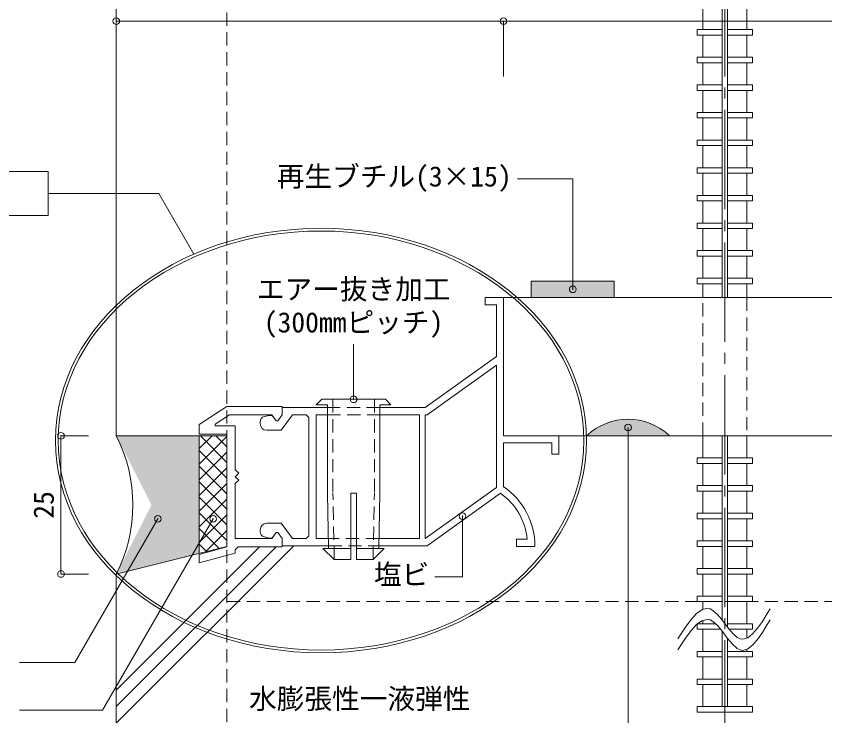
# Model space of a CAD drawing. Units: millimetres at full size, sheet at 1:2. Extents: x -874 to 280, y -194 to 194.
# Drawn here: x -113.1 to 33.1, y -126.5 to 0.1 of the extents above; entities that cross this region are included whole.
import ezdxf
from ezdxf.enums import TextEntityAlignment as Align

# ---------------------------------------------------------------- set-up
doc = ezdxf.new("R2010")
doc.units = ezdxf.units.MM
doc.header["$LTSCALE"] = 2
doc.header["$PDMODE"] = 32
doc.header["$PDSIZE"] = 1.2
doc.linetypes.add('CHAIN2', pattern=[12, 9, -1, 1, -1])
doc.linetypes.add('DASHED1', pattern=[1.8, 1.2, -0.6])
doc.layers.add('1-0_', color=5, linetype='Continuous', lineweight=9)
doc.styles.add('ＭＳ ゴシック', font='')
doc.styles.get('ＭＳ ゴシック').set_extended_font_data('MS Gothic')

msp = doc.modelspace()

# ---------------------------------------------------------------- hatches: boundary and pattern name
at = {"layer": '1-0_'}
msp.add_hatch(color=8, dxfattribs=at).paths.add_polyline_path([(-10, -75.8, -0.4), (5, -75.8)])

# ---------------------------------------------------------------- linework, layer by layer
at = {"layer": '1-0_', "color": 7}
for p, q in [((-95, 159.2), (-95, -75.8)), ((-95, -0.8), (-95, -5.8)), ((-25, -0.8), (-95, -0.8)), ((125, -0.8), (-25, -0.8)), ((-25, -0.8), (-25, -10.8)), ((-52.1, -69.2), (-52.1, -59.2)), ((-26.3, -61.422), (-39.2, -70.7)), ((-65, -72), (-65, -70.7)), ((-56.85, -70.7), (-65, -70.7)), ((-39.2, -70.7), (-47.35, -70.7)), ((-58.9, -94.4), (-58.9, -72)), ((-58.9, -72), (-56.85, -72)), ((-47.35, -72), (-40.2, -72)), ((-40.2, -72), (-40.2, -94.4)), ((-69, -73.281), (-69, -73.6)), ((-105, -75.8), (-105, -100.8)), ((-105, -75.8), (-100, -75.8)), ((-75, -75.8), (-95, -75.8)), ((-80, -78.124), (-77.676, -75.8)), ((-80, -97.05), (-80, -75.8)), ((-80, -80.953), (-75, -75.953)), ((-79.812, -75.8), (-75, -80.612)), ((-76.984, -75.8), (-75, -77.784)), ((-75, -95.8), (-75, -75.8)), ((-25, -75.8), (162, -75.8)), ((-15, -75.8), (-25, -75.8)), ((-80, -78.441), (-75, -83.441)), ((-80, -83.781), (-75, -78.781)), ((-80, -81.269), (-75, -86.269)), ((-80, -86.609), (-75, -81.609)), ((-80, -84.098), (-75, -89.098)), ((-80, -89.438), (-75, -84.438)), ((-38.781, -95.7), (-25.565, -86.194)), ((-80, -86.926), (-75, -91.926)), ((-80, -92.266), (-75, -87.266)), ((-80, -89.755), (-75, -94.755)), ((-80, -95.095), (-75, -90.095)), ((-32.429, -90.33), (-32.429, -101.33)), ((-87.5, -90.8), (-102.5, -116.781)), ((-77.5, -90.8), (-97.5, -125.441)), ((-80, -92.583), (-76.426, -96.157)), ((-78.836, -96.759), (-75, -92.923)), ((-69, -92.8), (-69, -93.119)), ((-65, -94.4), (-65, -95.9)), ((-56.679, -94.4), (-58.9, -94.4)), ((-40.2, -94.4), (-47.521, -94.4)), ((-95, -100.8), (-75, -95.8)), ((-80, -95.411), (-78.689, -96.722)), ((-65, -95.7), (-56.652, -95.7)), ((-47.548, -95.7), (-38.781, -95.7)), ((-105, -100.8), (-100, -100.8)), ((-95, -100.8), (-95, -140.8)), ((-32.429, -101.33), (-37.429, -101.33)), ((-112.5, -116.781), (-102.5, -116.781)), ((-112.5, -125.441), (-97.5, -125.441))]:
    msp.add_line(p, q, dxfattribs=at)
at = {"layer": '1-0_', "color": 7, "linetype": 'DASHED1'}
for p, q in [((-75, 159.2), (-75, -140.8)), ((-47.35, -70.7), (-56.85, -70.7)), ((-56.85, -72), (-47.35, -72)), ((-47.521, -94.4), (-56.679, -94.4)), ((-56.652, -95.7), (-47.548, -95.7)), ((-75, -105.8), (162, -105.8))]:
    msp.add_line(p, q, dxfattribs=at)
at = {"layer": '1-0_', "color": 6, "linetype": 'CHAIN2'}
msp.add_line((15, -130.8), (15, 122.7), dxfattribs=at)
at = {"layer": '1-0_', "color": 4}
for p, q in [((14.5, 42.345), (14.5, -50.8)), ((15.5, 41.035), (15.5, -50.8)), ((11, 1.7), (11, -2.3)), ((19, 1.7), (19, -2.3)), ((11, -3.3), (11, -7.3)), ((19, -3.3), (19, -7.3)), ((11, -8.3), (11, -12.3)), ((19, -8.3), (19, -12.3)), ((11, -13.3), (11, -17.3)), ((19, -13.3), (19, -17.3)), ((11, -18.3), (11, -22.3)), ((19, -18.3), (19, -22.3)), ((11, -23.3), (11, -27.3)), ((19, -23.3), (19, -27.3)), ((11, -28.3), (11, -32.3)), ((19, -28.3), (19, -32.3)), ((11, -33.3), (11, -37.3)), ((19, -33.3), (19, -37.3)), ((11, -38.3), (11, -42.3)), ((19, -38.3), (19, -42.3)), ((11, -43.3), (11, -47.3)), ((19, -43.3), (19, -47.3)), ((11, -48.3), (11, -50.8)), ((19, -48.3), (19, -50.8)), ((-25, -50.8), (-25, -75.8)), ((-25, -50.8), (125, -50.8)), ((11, -79.8), (11, -75.8)), ((14.5, -109.15), (14.5, -75.8)), ((15.5, -110.44), (15.5, -75.8)), ((19, -79.8), (19, -75.8)), ((11, -84.8), (11, -80.8)), ((19, -84.8), (19, -80.8)), ((11, -89.8), (11, -85.8)), ((19, -89.8), (19, -85.8)), ((11, -94.8), (11, -90.8)), ((19, -94.8), (19, -90.8)), ((11, -99.8), (11, -95.8)), ((19, -99.8), (19, -95.8)), ((11, -104.8), (11, -100.8)), ((19, -104.8), (19, -100.8)), ((11, -107.212), (11, -105.8)), ((19, -109.8), (19, -105.8)), ((11, -109.8), (11, -109.212)), ((11, -114.8), (11, -110.8)), ((19, -112.388), (19, -110.8)), ((14.5, -124.8), (14.5, -111.15)), ((15.5, -124.8), (15.5, -112.44)), ((19, -114.8), (19, -114.388)), ((11, -119.8), (11, -115.8)), ((19, -119.8), (19, -115.8)), ((11, -124.8), (11, -120.8)), ((19, -124.8), (19, -120.8))]:
    msp.add_line(p, q, dxfattribs=at)
at = {"layer": '1-0_'}
for p, q in [((15.5, -2.3), (20, -2.3)), ((20, -2.3), (20, -3.3)), ((14.5, -3.3), (10, -3.3)), ((20, -3.3), (15.5, -3.3)), ((15.5, -7.3), (20, -7.3)), ((20, -7.3), (20, -8.3)), ((14.5, -8.3), (10, -8.3)), ((20, -8.3), (15.5, -8.3)), ((15.5, -12.3), (20, -12.3)), ((20, -12.3), (20, -13.3)), ((14.5, -13.3), (10, -13.3)), ((20, -13.3), (15.5, -13.3)), ((15.5, -17.3), (20, -17.3)), ((20, -17.3), (20, -18.3)), ((14.5, -18.3), (10, -18.3)), ((20, -18.3), (15.5, -18.3)), ((14.5, -23.3), (10, -23.3)), ((15.5, -22.3), (20, -22.3)), ((20, -23.3), (15.5, -23.3)), ((20, -22.3), (20, -23.3)), ((15.5, -27.3), (20, -27.3)), ((20, -27.3), (20, -28.3)), ((14.5, -28.3), (10, -28.3)), ((20, -28.3), (15.5, -28.3)), ((14.5, -33.3), (10, -33.3)), ((15.5, -32.3), (20, -32.3)), ((20, -33.3), (15.5, -33.3)), ((20, -32.3), (20, -33.3)), ((15.5, -37.3), (20, -37.3)), ((20, -37.3), (20, -38.3)), ((14.5, -38.3), (10, -38.3)), ((20, -38.3), (15.5, -38.3)), ((15.5, -42.3), (20, -42.3)), ((20, -42.3), (20, -43.3)), ((14.5, -43.3), (10, -43.3)), ((20, -43.3), (15.5, -43.3)), ((15.5, -47.3), (20, -47.3)), ((20, -47.3), (20, -48.3)), ((14.5, -48.3), (10, -48.3)), ((20, -48.3), (15.5, -48.3)), ((14.5, -79.8), (10, -79.8)), ((20, -79.8), (15.5, -79.8)), ((20, -80.8), (20, -79.8)), ((15.5, -80.8), (20, -80.8)), ((14.5, -84.8), (10, -84.8)), ((20, -84.8), (15.5, -84.8)), ((15.5, -85.8), (20, -85.8)), ((20, -85.8), (20, -84.8)), ((14.5, -89.8), (10, -89.8)), ((20, -89.8), (15.5, -89.8)), ((20, -90.8), (20, -89.8)), ((15.5, -90.8), (20, -90.8)), ((14.5, -94.8), (10, -94.8)), ((20, -94.8), (15.5, -94.8)), ((20, -95.8), (20, -94.8)), ((-95, -127.8), (-62.9, -95.7)), ((-95, -121.8), (-69.1, -95.9)), ((-95, -124.8), (-66.1, -95.9)), ((15.5, -95.8), (20, -95.8)), ((14.5, -99.8), (10, -99.8)), ((20, -99.8), (15.5, -99.8)), ((15.5, -100.8), (20, -100.8)), ((20, -100.8), (20, -99.8)), ((14.5, -104.8), (10, -104.8)), ((20, -104.8), (15.5, -104.8)), ((20, -105.8), (20, -104.8)), ((15.5, -105.8), (20, -105.8)), ((10, -109.8), (10, -110.8)), ((13.285, -109.8), (10, -109.8)), ((10, -110.8), (14.214, -110.8)), ((20, -109.8), (15.5, -109.8)), ((15.781, -110.8), (20, -110.8)), ((20, -110.8), (20, -109.8)), ((14.5, -114.8), (10, -114.8)), ((20, -114.8), (15.5, -114.8)), ((20, -115.8), (20, -114.8)), ((15.5, -115.8), (20, -115.8)), ((14.5, -119.8), (10, -119.8)), ((20, -119.8), (15.5, -119.8)), ((20, -120.8), (20, -119.8)), ((15.5, -120.8), (20, -120.8)), ((20, -124.8), (10, -124.8)), ((20, -125.8), (20, -124.8))]:
    msp.add_line(p, q, dxfattribs=at)
at = {"layer": '1-0_', "color": 134}
for p, q in [((-172.315, -27.954), (-107.315, -27.954)), ((-107.315, -27.954), (-107.315, -35.954)), ((-107.315, -35.954), (-172.315, -35.954))]:
    msp.add_line(p, q, dxfattribs=at)
at = {"layer": '1-0_', "color": 4, "linetype": 'DASHED1'}
for p, q in [((11, -75.8), (11, -50.8)), ((19, -50.8), (19, -75.8))]:
    msp.add_line(p, q, dxfattribs=at)
at = {"layer": '1-0_', "color": 2}
for p, q in [((-58.85, -70.2), (-57.85, -69.2)), ((-57.85, -69.2), (-46.35, -69.2)), ((-46.35, -69.2), (-45.35, -70.2)), ((-58.85, -70.2), (-56.85, -70.2)), ((-56.85, -70.2), (-56.85, -86.21)), ((-47.35, -70.2), (-47.35, -86.21)), ((-47.35, -70.2), (-45.35, -70.2)), ((-56.642, -96.2), (-56.85, -86.21)), ((-52.6, -86.2), (-52.6, -98.2)), ((-52.6, -86.2), (-51.6, -86.2)), ((-51.6, -86.2), (-51.6, -98.2)), ((-47.558, -96.2), (-47.35, -86.21)), ((-55.6, -98.2), (-52.6, -98.2)), ((-51.6, -98.2), (-48.6, -98.2))]:
    msp.add_line(p, q, dxfattribs=at)
at = {"layer": '1-0_', "color": 2, "linetype": 'DASHED1'}
for p, q in [((-55.85, -69.2), (-55.85, -86.21)), ((-48.35, -69.2), (-48.35, -86.21)), ((-55.6, -98.2), (-55.85, -86.19)), ((-48.6, -98.2), (-48.35, -86.19))]:
    msp.add_line(p, q, dxfattribs=at)
at = {"layer": '1-0_'}
for points in [[(10, -3.3), (10, -2.3), (14.5, -2.3)], [(10, -8.3), (10, -7.3), (14.5, -7.3)], [(10, -13.3), (10, -12.3), (14.5, -12.3)], [(10, -18.3), (10, -17.3), (14.5, -17.3)], [(10, -23.3), (10, -22.3), (14.5, -22.3)], [(10, -28.3), (10, -27.3), (14.5, -27.3)], [(10, -33.3), (10, -32.3), (14.5, -32.3)], [(10, -38.3), (10, -37.3), (14.5, -37.3)], [(10, -43.3), (10, -42.3), (14.5, -42.3)], [(10, -48.3), (10, -47.3), (14.5, -47.3)], [(10, -79.8), (10, -80.8), (14.5, -80.8)], [(10, -84.8), (10, -85.8), (14.5, -85.8)], [(10, -89.8), (10, -90.8), (14.5, -90.8)], [(10, -94.8), (10, -95.8), (14.5, -95.8)], [(10, -99.8), (10, -100.8), (14.5, -100.8)], [(10, -104.8), (10, -105.8), (14.5, -105.8)], [(10, -114.8), (10, -115.8), (14.5, -115.8)], [(10, -119.8), (10, -120.8), (14.5, -120.8)], [(10, -124.8), (10, -125.8), (20, -125.8)]]:
    msp.add_lwpolyline(points, dxfattribs=at)
at = {"layer": '1-0_', "color": 7}
for points in [[(-12.5, -49.3), (-12.5, -29.3), (-22.5, -29.3)], [(-25, -75.8), (-25, -50.8), (-28.3, -50.8), (-28.3, -52.1), (-26.3, -52.1), (-26.3, -61.422)], [(-65, -70.7), (-65, -72), (-65.8, -73.1), (-66.1, -73.1), (-66.827, -72.1), (-67.4, -72.1), (-68.243, -72.311)], [(-67.8, -74.8), (-65.182, -74.8), (-63.145, -72), (-60.7, -72), (-60.2, -72.5), (-60.2, -93.9), (-60.7, -94.4), (-63.145, -94.4), (-65.182, -91.6), (-67.8, -91.6)], [(-2.5, -74.3), (-2.5, -129.8), (-12.5, -129.8)], [(-25, -85.003), (-25, -77.1), (-16.3, -77.1), (-16.3, -79.1), (-15, -79.1), (-15, -75.8)], [(-68.243, -94.089), (-67.4, -94.3), (-66.827, -94.3), (-66.1, -93.3), (-65.8, -93.3), (-65, -94.4), (-65, -95.7)], [(-20.723, -94.5), (-22.65, -94.5), (-22.65, -95.8), (-19.35, -95.8)]]:
    msp.add_lwpolyline(points, dxfattribs=at)
at = {"layer": '1-0_', "color": 134}
msp.add_lwpolyline([(-80.975, -42.935), (-87.315, -31.954), (-107.315, -31.954)], dxfattribs=at)
at = {"layer": '1-0_', "color": 2}
msp.add_lwpolyline([(-20, -50.8), (-5, -50.8), (-5, -47.8), (-20, -47.8)], close=True, dxfattribs=at)
at = {"layer": '1-0_', "color": 7}
for points in [[(-26.3, -63.023), (-26.3, -85.122), (-39.2, -94.4), (-39.2, -72), (-38.781, -72)], [(-65, -94.4), (-65.8, -93.3), (-66.1, -93.3), (-66.9, -94.4), (-73.5, -94.4), (-73.5, -84.45), (-72.875, -83.825), (-73.5, -83.2), (-72.875, -82.575), (-73.5, -81.95), (-73.5, -74), (-77.132, -74), (-77.132, -73.675), (-74.555, -72), (-66.9, -72), (-66.1, -73.1), (-65.8, -73.1), (-65, -72), (-65, -70.5), (-75, -70.5), (-80, -73.75), (-80, -75.5), (-75, -75.5), (-75, -95.9), (-80, -97.25), (-80, -98.8), (-73.5, -97.045), (-73.5, -96.4), (-73, -95.9), (-65, -95.9)]]:
    msp.add_lwpolyline(points, close=True, dxfattribs=at)
at = {"layer": '1-0_', "color": 2}
for points in [[(-55.6, -98.2), (-57.642, -96.2), (-52.6, -96.2)], [(-48.6, -98.2), (-46.6, -96.2), (-51.6, -96.2)]]:
    msp.add_lwpolyline(points, dxfattribs=at)
at = {"layer": '1-0_', "color": 3}
for points in [[(6.5, -112.544), (7.052, -111.682), (8.003, -110.249), (8.953, -108.969), (9.899, -107.939), (10.84, -107.253), (11.775, -107.01), (12.315, -107.11), (12.833, -107.387), (13.721, -108.199), (14.605, -109.278), (15.485, -110.44), (16.362, -111.505), (17.24, -112.289), (17.749, -112.544), (18.259, -112.617), (19.139, -112.345), (20.02, -111.651), (20.903, -110.627), (21.786, -109.365), (22.67, -107.957), (23.183, -107.11)], [(6.5, -114.544), (7.052, -113.682), (8.003, -112.249), (8.953, -110.969), (9.899, -109.939), (10.84, -109.253), (11.775, -109.01), (12.315, -109.11), (12.833, -109.387), (13.721, -110.199), (14.605, -111.278), (15.485, -112.44), (16.362, -113.505), (17.24, -114.289), (17.749, -114.544), (18.259, -114.617), (19.139, -114.345), (20.02, -113.651), (20.903, -112.627), (21.786, -111.365), (22.67, -109.957), (23.183, -109.11)]]:
    msp.add_lwpolyline(points, dxfattribs=at)
at = {"layer": '1-0_', "color": 7}
for centre, radius, start, end in [((-68, -73.281), 1, 104.03624, 180), ((-67.8, -73.6), 1.2, 180, 270), ((-119.542, -88.3), 27.542, 333.00853, 26.99147), ((-32.256, -95.659), 11.592, 5.73792, 54.74091), ((-32.302, -95.701), 12.953, 359.5626, 55.68335), ((-67.8, -92.8), 1.2, 90, 180), ((-68, -93.119), 1, 180, 255.96376)]:
    msp.add_arc(centre, radius, start, end, dxfattribs=at)
at = {"layer": '1-0_', "color": 2}
msp.add_arc((-2.5, -83.675), 10.875, 46.39718, 133.60282, dxfattribs=at)
at = {"layer": '1-0_', "color": 134}
for major_axis, ratio in [((48, 0), 0.8), ((47.5, 0), 0.797895)]:
    msp.add_ellipse((-58, -76.65), major_axis=major_axis, ratio=ratio, dxfattribs=at)
at = {"layer": '1-0_', "color": 7}
for p in [(-95, -0.8), (-25, -0.8), (-105, -75.8), (-105, -100.8)]:
    msp.add_point(p, dxfattribs=at)
at = {"layer": '1-0_', "color": 2}
for p in [(-12.5, -49.3), (-52.1, -69.2), (-2.5, -74.3), (-87.5, -90.8), (-77.5, -90.8), (-32.429, -90.33)]:
    msp.add_point(p, dxfattribs=at)
at = {"layer": '1-0_', "color": 8}
msp.add_solid([(-20, -47.8), (-20, -50.8), (-5, -47.8), (-5, -50.8)], dxfattribs=at)
at = {"layer": '1-0_', "color": 9}
for points in [[(-80, -97.05), (-95, -75.8), (-88.633, -88.3)], [(-80, -97.05), (-80, -75.8), (-95, -75.8)], [(-80, -97.05), (-88.633, -88.3), (-95, -100.8)]]:
    msp.add_solid(points, dxfattribs=at)

# ---------------------------------------------------------------- texts
at = {"layer": '1-0_', "color": 7, "style": 'ＭＳ ゴシック'}
for s, p in [('再生ブチル(3×15)', (-66, -31.8)), ('エアー抜き加工', (-69.6, -52.2)), ('(300mmピッチ)', (-68.35, -58.2)), ('塩ビ', (-48.429, -103.83)), ('水膨張性一液弾性', (-71, -126.3))]:
    msp.add_text(s, height=3.666, dxfattribs=at).set_placement(p, align=Align.BOTTOM_LEFT)
msp.add_text('25', height=3.666, rotation=90, dxfattribs=at).set_placement((-105.2, -90.8), align=Align.BOTTOM_LEFT)

doc.saveas('drawing.dxf')
